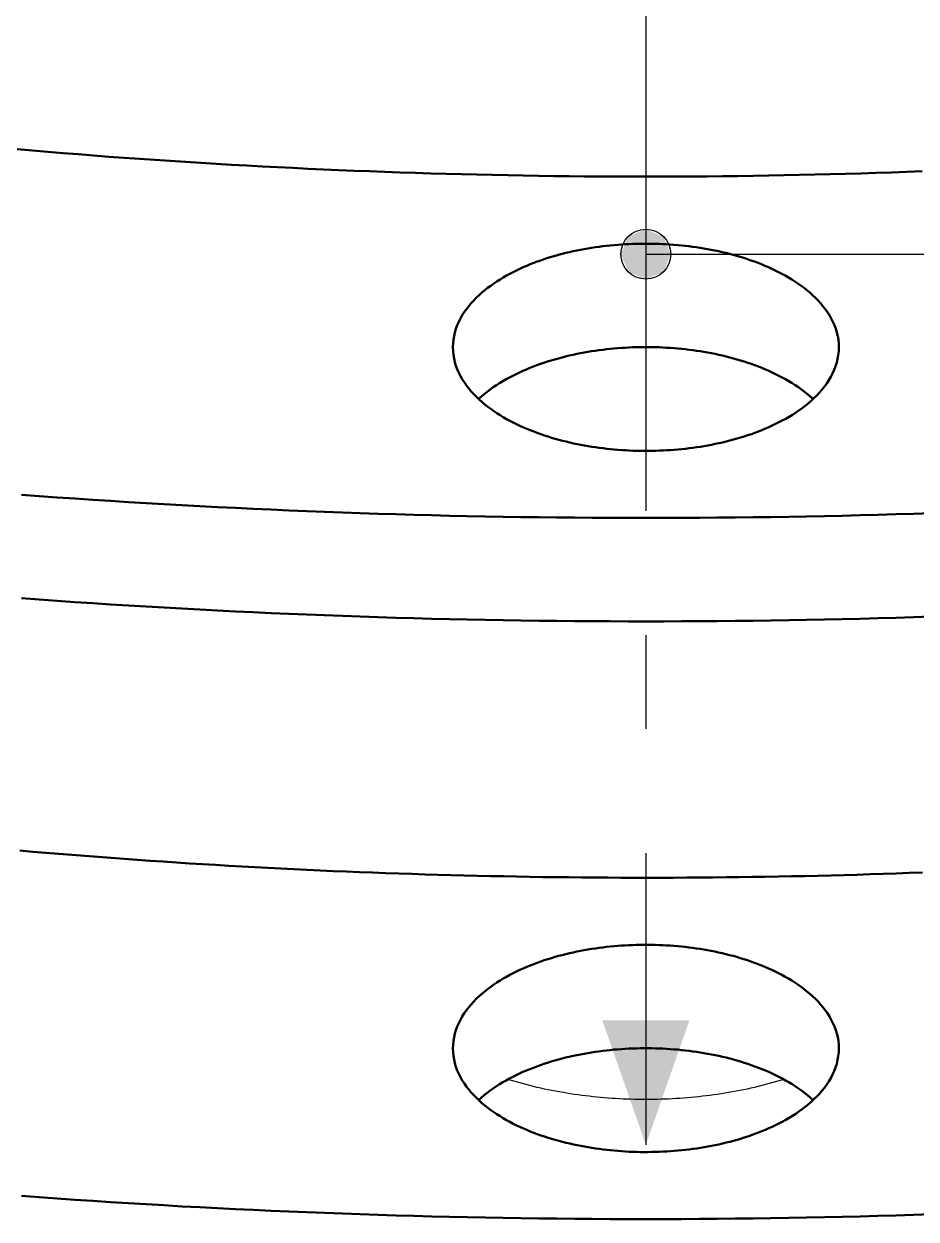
# Model space of a CAD drawing. Header units: millimetres. Extents: x 0 to 841, y 0 to 594.
# Drawn here: x 315.52 to 344.18, y 286.77 to 325.16 of the extents above; entities that cross this region are included whole.
import ezdxf

# ---------------------------------------------------------------- set-up
doc = ezdxf.new("R2010")
doc.units = ezdxf.units.MM
doc.linetypes.add('EJE', pattern=[31, 20, -4, 3, -4])
for name, color, linetype, lineweight in [('ACH', 7, 'CONTINUOUS', 13), ('COTA', 7, 'CONTINUOUS', 25), ('EJE', 7, 'EJE', 25), ('FINA', 7, 'CONTINUOUS', 25), ('VIS', 7, 'CONTINUOUS', 50)]:
    doc.layers.add(name, color=color, linetype=linetype, lineweight=lineweight)

msp = doc.modelspace()

# ---------------------------------------------------------------- hatches: boundary and pattern name
at = {"layer": 'ACH'}
h = msp.add_hatch(color=7, dxfattribs=at)
h.dxf.hatch_style = 1
h.paths.add_polyline_path([(336.3, 317.76), (336.066, 318.325), (335.5, 318.56), (334.934, 318.325), (334.7, 317.76), (334.934, 317.194), (335.5, 316.96), (336.066, 317.194)])

# ---------------------------------------------------------------- linework, layer by layer
at = {"layer": 'COTA'}
msp.add_line((335.5, 317.76), (569.498, 317.76), dxfattribs=at)
msp.add_circle((335.5, 317.76), 0.8, dxfattribs=at)
msp.add_solid([(335.5, 289.161), (336.9, 293.161), (334.1, 293.161)], dxfattribs=at)
at = {"layer": 'EJE'}
msp.add_line((335.5, 360.523), (335.5, 289.161), dxfattribs=at)
at = {"layer": 'FINA'}
for points in [[(315.306, 321.131), (315.798, 321.089), (316.289, 321.047), (316.781, 321.007), (317.272, 320.968), (317.764, 320.93), (318.256, 320.892), (318.747, 320.856), (319.239, 320.821), (319.731, 320.787), (320.223, 320.754), (320.716, 320.722), (321.208, 320.692), (321.7, 320.662), (322.192, 320.633), (322.685, 320.605), (323.177, 320.579), (323.67, 320.553), (324.162, 320.529), (324.655, 320.505), (325.147, 320.483), (325.64, 320.461), (326.133, 320.441), (326.626, 320.422), (327.118, 320.403), (327.611, 320.386), (328.104, 320.37), (328.597, 320.355), (329.09, 320.341), (329.583, 320.328), (330.076, 320.316), (330.569, 320.305), (331.062, 320.295), (331.555, 320.286), (332.048, 320.278), (332.541, 320.272), (333.035, 320.266), (333.528, 320.261), (334.021, 320.258), (334.514, 320.255), (335.007, 320.253), (335.5, 320.253), (335.994, 320.253), (336.487, 320.255), (336.98, 320.258), (337.473, 320.261), (337.966, 320.266), (338.459, 320.272), (338.952, 320.278), (339.445, 320.286), (339.939, 320.295), (340.432, 320.305), (340.925, 320.316), (341.418, 320.328), (341.911, 320.341), (342.404, 320.355), (342.897, 320.37), (343.389, 320.386), (343.882, 320.403), (344.375, 320.422)], [(315.306, 321.131), (315.798, 321.089), (316.289, 321.047), (316.781, 321.007), (317.272, 320.968), (317.764, 320.93), (318.256, 320.892), (318.747, 320.856), (319.239, 320.821), (319.731, 320.787), (320.223, 320.754), (320.716, 320.722), (321.208, 320.692), (321.7, 320.662), (322.192, 320.633), (322.685, 320.605), (323.177, 320.579), (323.67, 320.553), (324.162, 320.529), (324.655, 320.505), (325.147, 320.483), (325.64, 320.461), (326.133, 320.441), (326.626, 320.422), (327.118, 320.403), (327.611, 320.386), (328.104, 320.37), (328.597, 320.355), (329.09, 320.341), (329.583, 320.328), (330.076, 320.316), (330.569, 320.305), (331.062, 320.295), (331.555, 320.286), (332.048, 320.278), (332.541, 320.272), (333.035, 320.266), (333.528, 320.261), (334.021, 320.258), (334.514, 320.255), (335.007, 320.253), (335.5, 320.253), (335.994, 320.253), (336.487, 320.255), (336.98, 320.258), (337.473, 320.261), (337.966, 320.266), (338.459, 320.272), (338.952, 320.278), (339.445, 320.286), (339.939, 320.295), (340.432, 320.305), (340.925, 320.316), (341.418, 320.328), (341.911, 320.341), (342.404, 320.355), (342.897, 320.37), (343.389, 320.386), (343.882, 320.403), (344.375, 320.422)], [(329.302, 314.772), (329.306, 314.892), (329.318, 315.012), (329.338, 315.131), (329.366, 315.248), (329.401, 315.364), (329.442, 315.477), (329.491, 315.587), (329.545, 315.695), (329.605, 315.799), (329.669, 315.901), (329.739, 315.999), (329.812, 316.095), (329.89, 316.187), (329.971, 316.276), (330.055, 316.362), (330.143, 316.445), (330.232, 316.526), (330.325, 316.603), (330.419, 316.678), (330.516, 316.75), (330.614, 316.82), (330.714, 316.887), (330.816, 316.951), (330.919, 317.014), (331.024, 317.074), (331.129, 317.131), (331.236, 317.187), (331.344, 317.241), (331.453, 317.292), (331.563, 317.342), (331.674, 317.39), (331.785, 317.436), (331.897, 317.48), (332.01, 317.522), (332.124, 317.562), (332.238, 317.601), (332.352, 317.639), (332.467, 317.674), (332.583, 317.708), (332.699, 317.74), (332.816, 317.771), (332.932, 317.801), (333.05, 317.829), (333.167, 317.855), (333.285, 317.88), (333.403, 317.903), (333.522, 317.926), (333.641, 317.946), (333.759, 317.966), (333.879, 317.984), (333.998, 318), (334.118, 318.016), (334.237, 318.03), (334.357, 318.043), (334.477, 318.054), (334.597, 318.064), (334.717, 318.073), (334.838, 318.081), (334.958, 318.087), (335.078, 318.092), (335.199, 318.096), (335.319, 318.098), (335.44, 318.099), (335.56, 318.099), (335.681, 318.098), (335.801, 318.096), (335.922, 318.092), (336.042, 318.087), (336.162, 318.081), (336.283, 318.073), (336.403, 318.064), (336.523, 318.054), (336.643, 318.043), (336.763, 318.03), (336.882, 318.016), (337.002, 318), (337.121, 317.984), (337.241, 317.966), (337.359, 317.946), (337.478, 317.926), (337.597, 317.903), (337.715, 317.88), (337.833, 317.855), (337.95, 317.829), (338.068, 317.801), (338.184, 317.771), (338.301, 317.74), (338.417, 317.708), (338.533, 317.674), (338.648, 317.639), (338.762, 317.601), (338.876, 317.562), (338.99, 317.522), (339.103, 317.48), (339.215, 317.436), (339.326, 317.39), (339.437, 317.342), (339.547, 317.292), (339.656, 317.241), (339.764, 317.187), (339.871, 317.131), (339.976, 317.074), (340.081, 317.014), (340.184, 316.951), (340.286, 316.887), (340.386, 316.82), (340.484, 316.75), (340.581, 316.678), (340.675, 316.603), (340.768, 316.526), (340.857, 316.445), (340.945, 316.362), (341.029, 316.276), (341.11, 316.187), (341.188, 316.095), (341.261, 315.999), (341.331, 315.901), (341.395, 315.799), (341.455, 315.695), (341.509, 315.587), (341.558, 315.477), (341.599, 315.364), (341.634, 315.248), (341.662, 315.131), (341.682, 315.012), (341.694, 314.892), (341.698, 314.772)], [(339.883, 312.419), (339.776, 312.363), (339.668, 312.309), (339.559, 312.257), (339.449, 312.207), (339.339, 312.159), (339.227, 312.113), (339.115, 312.069), (339.002, 312.026), (338.888, 311.985), (338.774, 311.946), (338.66, 311.909), (338.544, 311.873), (338.429, 311.839), (338.312, 311.806), (338.196, 311.775), (338.079, 311.746), (337.962, 311.718), (337.844, 311.691), (337.726, 311.666), (337.608, 311.642), (337.489, 311.62), (337.37, 311.599), (337.251, 311.58), (337.132, 311.561), (337.012, 311.545), (336.893, 311.529), (336.773, 311.515), (336.653, 311.502), (336.533, 311.491), (336.413, 311.48), (336.292, 311.471), (336.172, 311.464), (336.051, 311.457), (335.931, 311.452), (335.81, 311.448), (335.69, 311.446), (335.569, 311.444), (335.448, 311.444), (335.328, 311.445), (335.207, 311.448), (335.087, 311.451), (334.966, 311.456), (334.845, 311.463), (334.725, 311.47), (334.605, 311.479), (334.485, 311.489), (334.364, 311.5), (334.244, 311.513), (334.125, 311.527), (334.005, 311.542), (333.885, 311.559), (333.766, 311.577), (333.647, 311.596), (333.528, 311.617), (333.41, 311.639), (333.291, 311.662), (333.173, 311.687), (333.055, 311.714), (332.938, 311.742), (332.821, 311.771), (332.704, 311.802), (332.588, 311.834), (332.472, 311.868), (332.357, 311.904), (332.242, 311.941), (332.128, 311.98), (332.014, 312.02), (331.901, 312.062), (331.789, 312.106), (331.677, 312.152), (331.567, 312.2), (331.457, 312.25), (331.348, 312.301), (331.24, 312.355), (331.133, 312.41), (331.027, 312.468), (330.922, 312.528), (330.819, 312.591), (330.717, 312.655), (330.617, 312.722), (330.518, 312.792), (330.421, 312.864), (330.327, 312.939), (330.234, 313.016), (330.144, 313.097), (330.057, 313.18), (329.972, 313.266), (329.891, 313.355), (329.814, 313.448), (329.74, 313.543), (329.67, 313.642), (329.605, 313.743), (329.545, 313.848), (329.491, 313.956), (329.443, 314.066), (329.401, 314.179), (329.366, 314.295), (329.338, 314.412), (329.318, 314.531), (329.306, 314.651), (329.302, 314.772)], [(330.129, 313.111), (330.219, 313.192), (330.311, 313.27), (330.406, 313.345), (330.502, 313.418), (330.601, 313.488), (330.701, 313.556), (330.803, 313.621), (330.906, 313.684), (331.011, 313.744), (331.117, 313.803), (331.224, 313.859), (331.332, 313.913), (331.441, 313.965), (331.551, 314.015), (331.662, 314.063), (331.774, 314.109), (331.886, 314.153), (331.999, 314.196), (332.113, 314.237), (332.227, 314.276), (332.342, 314.313), (332.458, 314.349), (332.574, 314.383), (332.69, 314.416), (332.807, 314.447), (332.924, 314.477), (333.042, 314.505), (333.16, 314.531), (333.278, 314.556), (333.397, 314.58), (333.516, 314.602), (333.635, 314.623), (333.754, 314.643), (333.873, 314.661), (333.993, 314.678), (334.113, 314.693), (334.233, 314.707), (334.353, 314.72), (334.474, 314.732), (334.594, 314.742), (334.715, 314.751), (334.835, 314.758), (334.956, 314.765), (335.077, 314.77), (335.198, 314.774), (335.319, 314.776), (335.44, 314.777), (335.56, 314.777), (335.681, 314.776), (335.802, 314.774), (335.923, 314.77), (336.044, 314.765), (336.165, 314.758), (336.285, 314.751), (336.406, 314.742), (336.526, 314.732), (336.647, 314.72), (336.767, 314.707), (336.887, 314.693), (337.007, 314.678), (337.127, 314.661), (337.246, 314.643), (337.365, 314.623), (337.484, 314.602), (337.603, 314.58), (337.722, 314.556), (337.84, 314.531), (337.958, 314.505), (338.076, 314.477), (338.193, 314.447), (338.31, 314.416), (338.426, 314.383), (338.542, 314.349), (338.658, 314.313), (338.773, 314.276), (338.887, 314.237), (339.001, 314.196), (339.114, 314.153), (339.226, 314.109), (339.338, 314.063), (339.449, 314.015), (339.559, 313.965), (339.668, 313.913), (339.776, 313.859), (339.883, 313.803), (339.989, 313.744), (340.094, 313.684), (340.197, 313.621), (340.299, 313.556), (340.399, 313.488), (340.498, 313.418), (340.594, 313.345), (340.689, 313.27), (340.781, 313.192), (340.871, 313.111)], [(341.698, 314.772), (341.694, 314.647), (341.681, 314.523), (341.659, 314.4), (341.63, 314.279), (341.593, 314.16), (341.548, 314.043), (341.497, 313.93), (341.439, 313.819), (341.375, 313.712), (341.307, 313.608), (341.233, 313.507), (341.155, 313.409), (341.073, 313.315), (340.988, 313.225), (340.899, 313.137), (340.807, 313.052), (340.712, 312.971), (340.615, 312.893), (340.516, 312.817), (340.415, 312.744), (340.312, 312.674), (340.207, 312.606), (340.1, 312.541), (339.992, 312.479), (339.883, 312.419)], [(315.448, 310.034), (316.02, 309.992), (316.592, 309.952), (317.164, 309.912), (317.737, 309.874), (318.309, 309.837), (318.881, 309.801), (319.453, 309.766), (320.026, 309.733), (320.598, 309.701), (321.171, 309.67), (321.744, 309.64), (322.316, 309.611), (322.889, 309.584), (323.462, 309.558), (324.035, 309.533), (324.608, 309.509), (325.181, 309.487), (325.754, 309.466), (326.327, 309.446), (326.9, 309.427), (327.473, 309.409), (328.047, 309.393), (328.62, 309.378), (329.193, 309.364), (329.766, 309.351), (330.34, 309.34), (330.913, 309.329), (331.486, 309.32), (332.06, 309.313), (332.633, 309.306), (333.207, 309.3), (333.78, 309.296), (334.354, 309.293), (334.927, 309.291), (335.5, 309.291), (336.074, 309.291), (336.647, 309.293), (337.221, 309.296), (337.794, 309.3), (338.368, 309.306), (338.941, 309.313), (339.514, 309.32), (340.088, 309.329), (340.661, 309.34), (341.234, 309.351), (341.808, 309.364), (342.381, 309.378), (342.954, 309.393), (343.527, 309.409), (344.101, 309.427), (344.674, 309.446)], [(315.448, 306.712), (316.02, 306.67), (316.592, 306.63), (317.164, 306.59), (317.737, 306.552), (318.309, 306.515), (318.881, 306.479), (319.453, 306.444), (320.026, 306.411), (320.598, 306.378), (321.171, 306.348), (321.744, 306.318), (322.316, 306.289), (322.889, 306.262), (323.462, 306.236), (324.035, 306.211), (324.608, 306.187), (325.181, 306.165), (325.754, 306.144), (326.327, 306.124), (326.9, 306.105), (327.473, 306.087), (328.047, 306.071), (328.62, 306.056), (329.193, 306.042), (329.766, 306.029), (330.34, 306.018), (330.913, 306.007), (331.486, 305.998), (332.06, 305.99), (332.633, 305.984), (333.207, 305.978), (333.78, 305.974), (334.354, 305.971), (334.927, 305.969), (335.5, 305.969), (336.074, 305.969), (336.647, 305.971), (337.221, 305.974), (337.794, 305.978), (338.368, 305.984), (338.941, 305.99), (339.514, 305.998), (340.088, 306.007), (340.661, 306.018), (341.234, 306.029), (341.808, 306.042), (342.381, 306.056), (342.954, 306.071), (343.527, 306.087), (344.101, 306.105), (344.674, 306.124)], [(315.39, 298.608), (315.809, 298.572), (316.228, 298.537), (316.647, 298.502), (317.066, 298.468), (317.486, 298.435), (317.905, 298.403), (318.324, 298.371), (318.744, 298.341), (319.163, 298.311), (319.583, 298.281), (320.002, 298.253), (320.422, 298.225), (320.842, 298.198), (321.261, 298.172), (321.681, 298.147), (322.101, 298.122), (322.521, 298.098), (322.941, 298.075), (323.361, 298.053), (323.781, 298.031), (324.201, 298.011), (324.621, 297.991), (325.041, 297.971), (325.461, 297.953), (325.881, 297.935), (326.301, 297.918), (326.722, 297.902), (327.142, 297.887), (327.562, 297.872), (327.982, 297.858), (328.403, 297.845), (328.823, 297.832), (329.243, 297.821), (329.664, 297.81), (330.084, 297.8), (330.505, 297.79), (330.925, 297.782), (331.346, 297.774), (331.766, 297.767), (332.187, 297.76), (332.607, 297.755), (333.028, 297.75), (333.448, 297.746), (333.869, 297.743), (334.289, 297.74), (334.71, 297.738), (335.13, 297.737), (335.551, 297.737), (335.971, 297.737), (336.392, 297.739), (336.812, 297.741), (337.233, 297.743), (337.653, 297.747), (338.074, 297.751), (338.494, 297.756), (338.915, 297.762), (339.335, 297.768), (339.756, 297.776), (340.176, 297.784), (340.597, 297.792), (341.017, 297.802), (341.438, 297.812), (341.858, 297.823), (342.278, 297.835), (342.699, 297.848), (343.119, 297.861), (343.539, 297.875), (343.96, 297.89), (344.38, 297.906)], [(329.302, 292.256), (329.306, 292.376), (329.318, 292.496), (329.338, 292.615), (329.366, 292.732), (329.401, 292.847), (329.442, 292.96), (329.491, 293.071), (329.545, 293.179), (329.605, 293.283), (329.669, 293.385), (329.739, 293.483), (329.812, 293.579), (329.89, 293.671), (329.971, 293.76), (330.055, 293.846), (330.143, 293.929), (330.232, 294.01), (330.325, 294.087), (330.419, 294.162), (330.516, 294.234), (330.614, 294.304), (330.714, 294.371), (330.816, 294.435), (330.919, 294.498), (331.024, 294.558), (331.129, 294.615), (331.236, 294.671), (331.344, 294.725), (331.453, 294.776), (331.563, 294.826), (331.674, 294.874), (331.785, 294.92), (331.897, 294.964), (332.01, 295.006), (332.124, 295.046), (332.238, 295.085), (332.352, 295.122), (332.467, 295.158), (332.583, 295.192), (332.699, 295.224), (332.816, 295.255), (332.932, 295.285), (333.05, 295.312), (333.167, 295.339), (333.285, 295.364), (333.403, 295.387), (333.522, 295.41), (333.641, 295.43), (333.759, 295.45), (333.879, 295.468), (333.998, 295.484), (334.118, 295.5), (334.237, 295.514), (334.357, 295.527), (334.477, 295.538), (334.597, 295.548), (334.717, 295.557), (334.838, 295.565), (334.958, 295.571), (335.078, 295.576), (335.199, 295.58), (335.319, 295.582), (335.44, 295.583), (335.56, 295.583), (335.681, 295.582), (335.801, 295.58), (335.922, 295.576), (336.042, 295.571), (336.162, 295.565), (336.283, 295.557), (336.403, 295.548), (336.523, 295.538), (336.643, 295.527), (336.763, 295.514), (336.882, 295.5), (337.002, 295.484), (337.121, 295.468), (337.241, 295.45), (337.359, 295.43), (337.478, 295.41), (337.597, 295.387), (337.715, 295.364), (337.833, 295.339), (337.95, 295.312), (338.068, 295.285), (338.184, 295.255), (338.301, 295.224), (338.417, 295.192), (338.533, 295.158), (338.648, 295.122), (338.762, 295.085), (338.876, 295.046), (338.99, 295.006), (339.103, 294.964), (339.215, 294.92), (339.326, 294.874), (339.437, 294.826), (339.547, 294.776), (339.656, 294.725), (339.764, 294.671), (339.871, 294.615), (339.976, 294.558), (340.081, 294.498), (340.184, 294.435), (340.286, 294.371), (340.386, 294.304), (340.484, 294.234), (340.581, 294.162), (340.675, 294.087), (340.768, 294.01), (340.857, 293.929), (340.945, 293.846), (341.029, 293.76), (341.11, 293.671), (341.188, 293.579), (341.261, 293.483), (341.331, 293.385), (341.395, 293.283), (341.455, 293.179), (341.509, 293.071), (341.558, 292.96), (341.599, 292.847), (341.634, 292.732), (341.662, 292.615), (341.682, 292.496), (341.694, 292.376), (341.698, 292.256)], [(339.883, 289.903), (339.776, 289.847), (339.668, 289.793), (339.559, 289.741), (339.449, 289.691), (339.339, 289.643), (339.227, 289.597), (339.115, 289.553), (339.002, 289.51), (338.888, 289.469), (338.774, 289.43), (338.66, 289.393), (338.544, 289.357), (338.429, 289.323), (338.312, 289.29), (338.196, 289.259), (338.079, 289.23), (337.962, 289.202), (337.844, 289.175), (337.726, 289.15), (337.608, 289.126), (337.489, 289.104), (337.37, 289.083), (337.251, 289.064), (337.132, 289.045), (337.012, 289.029), (336.893, 289.013), (336.773, 288.999), (336.653, 288.986), (336.533, 288.974), (336.413, 288.964), (336.292, 288.955), (336.172, 288.948), (336.051, 288.941), (335.931, 288.936), (335.81, 288.932), (335.69, 288.93), (335.569, 288.928), (335.448, 288.928), (335.328, 288.929), (335.207, 288.932), (335.087, 288.935), (334.966, 288.94), (334.845, 288.947), (334.725, 288.954), (334.605, 288.963), (334.485, 288.973), (334.364, 288.984), (334.244, 288.997), (334.125, 289.011), (334.005, 289.026), (333.885, 289.043), (333.766, 289.061), (333.647, 289.08), (333.528, 289.101), (333.41, 289.123), (333.291, 289.146), (333.173, 289.171), (333.055, 289.198), (332.938, 289.226), (332.821, 289.255), (332.704, 289.286), (332.588, 289.318), (332.472, 289.352), (332.357, 289.388), (332.242, 289.425), (332.128, 289.464), (332.014, 289.504), (331.901, 289.546), (331.789, 289.59), (331.677, 289.636), (331.567, 289.684), (331.457, 289.734), (331.348, 289.785), (331.24, 289.839), (331.133, 289.894), (331.027, 289.952), (330.922, 290.012), (330.819, 290.075), (330.717, 290.139), (330.617, 290.206), (330.518, 290.276), (330.421, 290.348), (330.327, 290.423), (330.234, 290.5), (330.144, 290.581), (330.057, 290.664), (329.972, 290.75), (329.891, 290.839), (329.814, 290.932), (329.74, 291.027), (329.67, 291.126), (329.605, 291.227), (329.545, 291.332), (329.491, 291.44), (329.443, 291.55), (329.401, 291.663), (329.366, 291.779), (329.338, 291.896), (329.318, 292.015), (329.306, 292.135), (329.302, 292.256)], [(330.129, 290.595), (330.219, 290.676), (330.311, 290.754), (330.406, 290.829), (330.502, 290.902), (330.601, 290.972), (330.701, 291.04), (330.803, 291.105), (330.906, 291.168), (331.011, 291.228), (331.117, 291.287), (331.224, 291.343), (331.332, 291.397), (331.441, 291.449), (331.551, 291.499), (331.662, 291.547), (331.774, 291.593), (331.886, 291.637), (331.999, 291.68), (332.113, 291.721), (332.227, 291.76), (332.342, 291.797), (332.458, 291.833), (332.574, 291.867), (332.69, 291.9), (332.807, 291.931), (332.924, 291.961), (333.042, 291.989), (333.16, 292.015), (333.278, 292.04), (333.397, 292.064), (333.516, 292.086), (333.635, 292.107), (333.754, 292.127), (333.873, 292.145), (333.993, 292.162), (334.113, 292.177), (334.233, 292.191), (334.353, 292.204), (334.474, 292.216), (334.594, 292.226), (334.715, 292.235), (334.835, 292.242), (334.956, 292.249), (335.077, 292.254), (335.198, 292.258), (335.319, 292.26), (335.44, 292.261), (335.56, 292.261), (335.681, 292.26), (335.802, 292.258), (335.923, 292.254), (336.044, 292.249), (336.165, 292.242), (336.285, 292.235), (336.406, 292.226), (336.526, 292.216), (336.647, 292.204), (336.767, 292.191), (336.887, 292.177), (337.007, 292.162), (337.127, 292.145), (337.246, 292.127), (337.365, 292.107), (337.484, 292.086), (337.603, 292.064), (337.722, 292.04), (337.84, 292.015), (337.958, 291.989), (338.076, 291.961), (338.193, 291.931), (338.31, 291.9), (338.426, 291.867), (338.542, 291.833), (338.658, 291.797), (338.773, 291.76), (338.887, 291.721), (339.001, 291.68), (339.114, 291.637), (339.226, 291.593), (339.338, 291.547), (339.449, 291.499), (339.559, 291.449), (339.668, 291.397), (339.776, 291.343), (339.883, 291.287), (339.989, 291.228), (340.094, 291.168), (340.197, 291.105), (340.299, 291.04), (340.399, 290.972), (340.498, 290.902), (340.594, 290.829), (340.689, 290.754), (340.781, 290.676), (340.871, 290.595)], [(341.698, 292.256), (341.694, 292.131), (341.681, 292.007), (341.659, 291.884), (341.63, 291.763), (341.593, 291.644), (341.548, 291.527), (341.497, 291.414), (341.439, 291.303), (341.375, 291.196), (341.307, 291.092), (341.233, 290.991), (341.155, 290.893), (341.073, 290.799), (340.988, 290.708), (340.899, 290.621), (340.807, 290.536), (340.712, 290.455), (340.615, 290.376), (340.516, 290.301), (340.415, 290.228), (340.312, 290.158), (340.207, 290.09), (340.1, 290.025), (339.992, 289.963), (339.883, 289.903)], [(339.93, 291.261), (339.814, 291.226), (339.697, 291.191), (339.581, 291.157), (339.464, 291.125), (339.346, 291.093), (339.229, 291.063), (339.111, 291.034), (338.993, 291.005), (338.874, 290.978), (338.756, 290.952), (338.637, 290.927), (338.518, 290.903), (338.398, 290.88), (338.279, 290.858), (338.159, 290.837), (338.04, 290.817), (337.92, 290.798), (337.8, 290.78), (337.679, 290.763), (337.559, 290.747), (337.438, 290.732), (337.318, 290.718), (337.197, 290.704), (337.076, 290.692), (336.955, 290.68), (336.834, 290.67), (336.713, 290.66), (336.592, 290.652), (336.471, 290.644), (336.35, 290.637), (336.228, 290.631), (336.107, 290.626), (335.986, 290.622), (335.864, 290.619), (335.743, 290.617), (335.621, 290.615), (335.5, 290.615), (335.379, 290.615), (335.257, 290.617), (335.136, 290.619), (335.014, 290.622), (334.893, 290.626), (334.772, 290.631), (334.65, 290.637), (334.529, 290.644), (334.408, 290.652), (334.287, 290.66), (334.166, 290.67), (334.045, 290.68), (333.924, 290.692), (333.803, 290.704), (333.682, 290.718), (333.562, 290.732), (333.441, 290.747), (333.321, 290.763), (333.2, 290.78), (333.08, 290.798), (332.96, 290.817), (332.841, 290.837), (332.721, 290.858), (332.602, 290.88), (332.482, 290.903), (332.363, 290.927), (332.244, 290.952), (332.126, 290.978), (332.007, 291.005), (331.889, 291.034), (331.771, 291.063), (331.654, 291.093), (331.536, 291.125), (331.419, 291.157), (331.303, 291.191), (331.186, 291.226), (331.07, 291.261)], [(315.448, 287.518), (316.02, 287.476), (316.592, 287.436), (317.164, 287.396), (317.737, 287.358), (318.309, 287.321), (318.881, 287.285), (319.453, 287.25), (320.026, 287.217), (320.598, 287.184), (321.171, 287.154), (321.744, 287.124), (322.316, 287.095), (322.889, 287.068), (323.462, 287.042), (324.035, 287.017), (324.608, 286.993), (325.181, 286.971), (325.754, 286.95), (326.327, 286.93), (326.9, 286.911), (327.473, 286.893), (328.047, 286.877), (328.62, 286.862), (329.193, 286.848), (329.766, 286.835), (330.34, 286.824), (330.913, 286.813), (331.486, 286.804), (332.06, 286.796), (332.633, 286.79), (333.207, 286.784), (333.78, 286.78), (334.354, 286.777), (334.927, 286.775), (335.5, 286.775), (336.074, 286.775), (336.647, 286.777), (337.221, 286.78), (337.794, 286.784), (338.368, 286.79), (338.941, 286.796), (339.514, 286.804), (340.088, 286.813), (340.661, 286.824), (341.234, 286.835), (341.808, 286.848), (342.381, 286.862), (342.954, 286.877), (343.527, 286.893), (344.101, 286.911), (344.674, 286.93)]]:
    msp.add_lwpolyline(points, dxfattribs=at)
at = {"layer": 'VIS'}
for points in [[(315.306, 321.131), (315.798, 321.089), (316.289, 321.047), (316.781, 321.007), (317.272, 320.968), (317.764, 320.93), (318.256, 320.892), (318.747, 320.856), (319.239, 320.821), (319.731, 320.787), (320.223, 320.754), (320.716, 320.722), (321.208, 320.692), (321.7, 320.662), (322.192, 320.633), (322.685, 320.605), (323.177, 320.579), (323.67, 320.553), (324.162, 320.529), (324.655, 320.505), (325.147, 320.483), (325.64, 320.461), (326.133, 320.441), (326.626, 320.422), (327.118, 320.403), (327.611, 320.386), (328.104, 320.37), (328.597, 320.355), (329.09, 320.341), (329.583, 320.328), (330.076, 320.316), (330.569, 320.305), (331.062, 320.295), (331.555, 320.286), (332.048, 320.278), (332.541, 320.272), (333.035, 320.266), (333.528, 320.261), (334.021, 320.258), (334.514, 320.255), (335.007, 320.253), (335.5, 320.253), (335.994, 320.253), (336.487, 320.255), (336.98, 320.258), (337.473, 320.261), (337.966, 320.266), (338.459, 320.272), (338.952, 320.278), (339.445, 320.286), (339.939, 320.295), (340.432, 320.305), (340.925, 320.316), (341.418, 320.328), (341.911, 320.341), (342.404, 320.355), (342.897, 320.37), (343.389, 320.386), (343.882, 320.403), (344.375, 320.422)], [(315.306, 321.131), (315.798, 321.089), (316.289, 321.047), (316.781, 321.007), (317.272, 320.968), (317.764, 320.93), (318.256, 320.892), (318.747, 320.856), (319.239, 320.821), (319.731, 320.787), (320.223, 320.754), (320.716, 320.722), (321.208, 320.692), (321.7, 320.662), (322.192, 320.633), (322.685, 320.605), (323.177, 320.579), (323.67, 320.553), (324.162, 320.529), (324.655, 320.505), (325.147, 320.483), (325.64, 320.461), (326.133, 320.441), (326.626, 320.422), (327.118, 320.403), (327.611, 320.386), (328.104, 320.37), (328.597, 320.355), (329.09, 320.341), (329.583, 320.328), (330.076, 320.316), (330.569, 320.305), (331.062, 320.295), (331.555, 320.286), (332.048, 320.278), (332.541, 320.272), (333.035, 320.266), (333.528, 320.261), (334.021, 320.258), (334.514, 320.255), (335.007, 320.253), (335.5, 320.253), (335.994, 320.253), (336.487, 320.255), (336.98, 320.258), (337.473, 320.261), (337.966, 320.266), (338.459, 320.272), (338.952, 320.278), (339.445, 320.286), (339.939, 320.295), (340.432, 320.305), (340.925, 320.316), (341.418, 320.328), (341.911, 320.341), (342.404, 320.355), (342.897, 320.37), (343.389, 320.386), (343.882, 320.403), (344.375, 320.422)], [(329.302, 314.772), (329.306, 314.892), (329.318, 315.012), (329.338, 315.131), (329.366, 315.248), (329.401, 315.364), (329.442, 315.477), (329.491, 315.587), (329.545, 315.695), (329.605, 315.799), (329.669, 315.901), (329.739, 315.999), (329.812, 316.095), (329.89, 316.187), (329.971, 316.276), (330.055, 316.362), (330.143, 316.445), (330.232, 316.526), (330.325, 316.603), (330.419, 316.678), (330.516, 316.75), (330.614, 316.82), (330.714, 316.887), (330.816, 316.951), (330.919, 317.014), (331.024, 317.074), (331.129, 317.131), (331.236, 317.187), (331.344, 317.241), (331.453, 317.292), (331.563, 317.342), (331.674, 317.39), (331.785, 317.436), (331.897, 317.48), (332.01, 317.522), (332.124, 317.562), (332.238, 317.601), (332.352, 317.639), (332.467, 317.674), (332.583, 317.708), (332.699, 317.74), (332.816, 317.771), (332.932, 317.801), (333.05, 317.829), (333.167, 317.855), (333.285, 317.88), (333.403, 317.903), (333.522, 317.926), (333.641, 317.946), (333.759, 317.966), (333.879, 317.984), (333.998, 318), (334.118, 318.016), (334.237, 318.03), (334.357, 318.043), (334.477, 318.054), (334.597, 318.064), (334.717, 318.073), (334.838, 318.081), (334.958, 318.087), (335.078, 318.092), (335.199, 318.096), (335.319, 318.098), (335.44, 318.099), (335.56, 318.099), (335.681, 318.098), (335.801, 318.096), (335.922, 318.092), (336.042, 318.087), (336.162, 318.081), (336.283, 318.073), (336.403, 318.064), (336.523, 318.054), (336.643, 318.043), (336.763, 318.03), (336.882, 318.016), (337.002, 318), (337.121, 317.984), (337.241, 317.966), (337.359, 317.946), (337.478, 317.926), (337.597, 317.903), (337.715, 317.88), (337.833, 317.855), (337.95, 317.829), (338.068, 317.801), (338.184, 317.771), (338.301, 317.74), (338.417, 317.708), (338.533, 317.674), (338.648, 317.639), (338.762, 317.601), (338.876, 317.562), (338.99, 317.522), (339.103, 317.48), (339.215, 317.436), (339.326, 317.39), (339.437, 317.342), (339.547, 317.292), (339.656, 317.241), (339.764, 317.187), (339.871, 317.131), (339.976, 317.074), (340.081, 317.014), (340.184, 316.951), (340.286, 316.887), (340.386, 316.82), (340.484, 316.75), (340.581, 316.678), (340.675, 316.603), (340.768, 316.526), (340.857, 316.445), (340.945, 316.362), (341.029, 316.276), (341.11, 316.187), (341.188, 316.095), (341.261, 315.999), (341.331, 315.901), (341.395, 315.799), (341.455, 315.695), (341.509, 315.587), (341.558, 315.477), (341.599, 315.364), (341.634, 315.248), (341.662, 315.131), (341.682, 315.012), (341.694, 314.892), (341.698, 314.772)], [(339.883, 312.419), (339.776, 312.363), (339.668, 312.309), (339.559, 312.257), (339.449, 312.207), (339.339, 312.159), (339.227, 312.113), (339.115, 312.069), (339.002, 312.026), (338.888, 311.985), (338.774, 311.946), (338.66, 311.909), (338.544, 311.873), (338.429, 311.839), (338.312, 311.806), (338.196, 311.775), (338.079, 311.746), (337.962, 311.718), (337.844, 311.691), (337.726, 311.666), (337.608, 311.642), (337.489, 311.62), (337.37, 311.599), (337.251, 311.58), (337.132, 311.561), (337.012, 311.545), (336.893, 311.529), (336.773, 311.515), (336.653, 311.502), (336.533, 311.491), (336.413, 311.48), (336.292, 311.471), (336.172, 311.464), (336.051, 311.457), (335.931, 311.452), (335.81, 311.448), (335.69, 311.446), (335.569, 311.444), (335.448, 311.444), (335.328, 311.445), (335.207, 311.448), (335.087, 311.451), (334.966, 311.456), (334.845, 311.463), (334.725, 311.47), (334.605, 311.479), (334.485, 311.489), (334.364, 311.5), (334.244, 311.513), (334.125, 311.527), (334.005, 311.542), (333.885, 311.559), (333.766, 311.577), (333.647, 311.596), (333.528, 311.617), (333.41, 311.639), (333.291, 311.662), (333.173, 311.687), (333.055, 311.714), (332.938, 311.742), (332.821, 311.771), (332.704, 311.802), (332.588, 311.834), (332.472, 311.868), (332.357, 311.904), (332.242, 311.941), (332.128, 311.98), (332.014, 312.02), (331.901, 312.062), (331.789, 312.106), (331.677, 312.152), (331.567, 312.2), (331.457, 312.25), (331.348, 312.301), (331.24, 312.355), (331.133, 312.41), (331.027, 312.468), (330.922, 312.528), (330.819, 312.591), (330.717, 312.655), (330.617, 312.722), (330.518, 312.792), (330.421, 312.864), (330.327, 312.939), (330.234, 313.016), (330.144, 313.097), (330.057, 313.18), (329.972, 313.266), (329.891, 313.355), (329.814, 313.448), (329.74, 313.543), (329.67, 313.642), (329.605, 313.743), (329.545, 313.848), (329.491, 313.956), (329.443, 314.066), (329.401, 314.179), (329.366, 314.295), (329.338, 314.412), (329.318, 314.531), (329.306, 314.651), (329.302, 314.772)], [(330.129, 313.111), (330.219, 313.192), (330.311, 313.27), (330.406, 313.345), (330.502, 313.418), (330.601, 313.488), (330.701, 313.556), (330.803, 313.621), (330.906, 313.684), (331.011, 313.744), (331.117, 313.803), (331.224, 313.859), (331.332, 313.913), (331.441, 313.965), (331.551, 314.015), (331.662, 314.063), (331.774, 314.109), (331.886, 314.153), (331.999, 314.196), (332.113, 314.237), (332.227, 314.276), (332.342, 314.313), (332.458, 314.349), (332.574, 314.383), (332.69, 314.416), (332.807, 314.447), (332.924, 314.477), (333.042, 314.505), (333.16, 314.531), (333.278, 314.556), (333.397, 314.58), (333.516, 314.602), (333.635, 314.623), (333.754, 314.643), (333.873, 314.661), (333.993, 314.678), (334.113, 314.693), (334.233, 314.707), (334.353, 314.72), (334.474, 314.732), (334.594, 314.742), (334.715, 314.751), (334.835, 314.758), (334.956, 314.765), (335.077, 314.77), (335.198, 314.774), (335.319, 314.776), (335.44, 314.777), (335.56, 314.777), (335.681, 314.776), (335.802, 314.774), (335.923, 314.77), (336.044, 314.765), (336.165, 314.758), (336.285, 314.751), (336.406, 314.742), (336.526, 314.732), (336.647, 314.72), (336.767, 314.707), (336.887, 314.693), (337.007, 314.678), (337.127, 314.661), (337.246, 314.643), (337.365, 314.623), (337.484, 314.602), (337.603, 314.58), (337.722, 314.556), (337.84, 314.531), (337.958, 314.505), (338.076, 314.477), (338.193, 314.447), (338.31, 314.416), (338.426, 314.383), (338.542, 314.349), (338.658, 314.313), (338.773, 314.276), (338.887, 314.237), (339.001, 314.196), (339.114, 314.153), (339.226, 314.109), (339.338, 314.063), (339.449, 314.015), (339.559, 313.965), (339.668, 313.913), (339.776, 313.859), (339.883, 313.803), (339.989, 313.744), (340.094, 313.684), (340.197, 313.621), (340.299, 313.556), (340.399, 313.488), (340.498, 313.418), (340.594, 313.345), (340.689, 313.27), (340.781, 313.192), (340.871, 313.111)], [(341.698, 314.772), (341.694, 314.647), (341.681, 314.523), (341.659, 314.4), (341.63, 314.279), (341.593, 314.16), (341.548, 314.043), (341.497, 313.93), (341.439, 313.819), (341.375, 313.712), (341.307, 313.608), (341.233, 313.507), (341.155, 313.409), (341.073, 313.315), (340.988, 313.225), (340.899, 313.137), (340.807, 313.052), (340.712, 312.971), (340.615, 312.893), (340.516, 312.817), (340.415, 312.744), (340.312, 312.674), (340.207, 312.606), (340.1, 312.541), (339.992, 312.479), (339.883, 312.419)], [(315.448, 310.034), (316.02, 309.992), (316.592, 309.952), (317.164, 309.912), (317.737, 309.874), (318.309, 309.837), (318.881, 309.801), (319.453, 309.766), (320.026, 309.733), (320.598, 309.701), (321.171, 309.67), (321.744, 309.64), (322.316, 309.611), (322.889, 309.584), (323.462, 309.558), (324.035, 309.533), (324.608, 309.509), (325.181, 309.487), (325.754, 309.466), (326.327, 309.446), (326.9, 309.427), (327.473, 309.409), (328.047, 309.393), (328.62, 309.378), (329.193, 309.364), (329.766, 309.351), (330.34, 309.34), (330.913, 309.329), (331.486, 309.32), (332.06, 309.313), (332.633, 309.306), (333.207, 309.3), (333.78, 309.296), (334.354, 309.293), (334.927, 309.291), (335.5, 309.291), (336.074, 309.291), (336.647, 309.293), (337.221, 309.296), (337.794, 309.3), (338.368, 309.306), (338.941, 309.313), (339.514, 309.32), (340.088, 309.329), (340.661, 309.34), (341.234, 309.351), (341.808, 309.364), (342.381, 309.378), (342.954, 309.393), (343.527, 309.409), (344.101, 309.427), (344.674, 309.446)], [(315.448, 306.712), (316.02, 306.67), (316.592, 306.63), (317.164, 306.59), (317.737, 306.552), (318.309, 306.515), (318.881, 306.479), (319.453, 306.444), (320.026, 306.411), (320.598, 306.378), (321.171, 306.348), (321.744, 306.318), (322.316, 306.289), (322.889, 306.262), (323.462, 306.236), (324.035, 306.211), (324.608, 306.187), (325.181, 306.165), (325.754, 306.144), (326.327, 306.124), (326.9, 306.105), (327.473, 306.087), (328.047, 306.071), (328.62, 306.056), (329.193, 306.042), (329.766, 306.029), (330.34, 306.018), (330.913, 306.007), (331.486, 305.998), (332.06, 305.99), (332.633, 305.984), (333.207, 305.978), (333.78, 305.974), (334.354, 305.971), (334.927, 305.969), (335.5, 305.969), (336.074, 305.969), (336.647, 305.971), (337.221, 305.974), (337.794, 305.978), (338.368, 305.984), (338.941, 305.99), (339.514, 305.998), (340.088, 306.007), (340.661, 306.018), (341.234, 306.029), (341.808, 306.042), (342.381, 306.056), (342.954, 306.071), (343.527, 306.087), (344.101, 306.105), (344.674, 306.124)], [(315.39, 298.608), (315.809, 298.572), (316.228, 298.537), (316.647, 298.502), (317.066, 298.468), (317.486, 298.435), (317.905, 298.403), (318.324, 298.371), (318.744, 298.341), (319.163, 298.311), (319.583, 298.281), (320.002, 298.253), (320.422, 298.225), (320.842, 298.198), (321.261, 298.172), (321.681, 298.147), (322.101, 298.122), (322.521, 298.098), (322.941, 298.075), (323.361, 298.053), (323.781, 298.031), (324.201, 298.011), (324.621, 297.991), (325.041, 297.971), (325.461, 297.953), (325.881, 297.935), (326.301, 297.918), (326.722, 297.902), (327.142, 297.887), (327.562, 297.872), (327.982, 297.858), (328.403, 297.845), (328.823, 297.832), (329.243, 297.821), (329.664, 297.81), (330.084, 297.8), (330.505, 297.79), (330.925, 297.782), (331.346, 297.774), (331.766, 297.767), (332.187, 297.76), (332.607, 297.755), (333.028, 297.75), (333.448, 297.746), (333.869, 297.743), (334.289, 297.74), (334.71, 297.738), (335.13, 297.737), (335.551, 297.737), (335.971, 297.737), (336.392, 297.739), (336.812, 297.741), (337.233, 297.743), (337.653, 297.747), (338.074, 297.751), (338.494, 297.756), (338.915, 297.762), (339.335, 297.768), (339.756, 297.776), (340.176, 297.784), (340.597, 297.792), (341.017, 297.802), (341.438, 297.812), (341.858, 297.823), (342.278, 297.835), (342.699, 297.848), (343.119, 297.861), (343.539, 297.875), (343.96, 297.89), (344.38, 297.906)], [(329.302, 292.256), (329.306, 292.376), (329.318, 292.496), (329.338, 292.615), (329.366, 292.732), (329.401, 292.847), (329.442, 292.96), (329.491, 293.071), (329.545, 293.179), (329.605, 293.283), (329.669, 293.385), (329.739, 293.483), (329.812, 293.579), (329.89, 293.671), (329.971, 293.76), (330.055, 293.846), (330.143, 293.929), (330.232, 294.01), (330.325, 294.087), (330.419, 294.162), (330.516, 294.234), (330.614, 294.304), (330.714, 294.371), (330.816, 294.435), (330.919, 294.498), (331.024, 294.558), (331.129, 294.615), (331.236, 294.671), (331.344, 294.725), (331.453, 294.776), (331.563, 294.826), (331.674, 294.874), (331.785, 294.92), (331.897, 294.964), (332.01, 295.006), (332.124, 295.046), (332.238, 295.085), (332.352, 295.122), (332.467, 295.158), (332.583, 295.192), (332.699, 295.224), (332.816, 295.255), (332.932, 295.285), (333.05, 295.312), (333.167, 295.339), (333.285, 295.364), (333.403, 295.387), (333.522, 295.41), (333.641, 295.43), (333.759, 295.45), (333.879, 295.468), (333.998, 295.484), (334.118, 295.5), (334.237, 295.514), (334.357, 295.527), (334.477, 295.538), (334.597, 295.548), (334.717, 295.557), (334.838, 295.565), (334.958, 295.571), (335.078, 295.576), (335.199, 295.58), (335.319, 295.582), (335.44, 295.583), (335.56, 295.583), (335.681, 295.582), (335.801, 295.58), (335.922, 295.576), (336.042, 295.571), (336.162, 295.565), (336.283, 295.557), (336.403, 295.548), (336.523, 295.538), (336.643, 295.527), (336.763, 295.514), (336.882, 295.5), (337.002, 295.484), (337.121, 295.468), (337.241, 295.45), (337.359, 295.43), (337.478, 295.41), (337.597, 295.387), (337.715, 295.364), (337.833, 295.339), (337.95, 295.312), (338.068, 295.285), (338.184, 295.255), (338.301, 295.224), (338.417, 295.192), (338.533, 295.158), (338.648, 295.122), (338.762, 295.085), (338.876, 295.046), (338.99, 295.006), (339.103, 294.964), (339.215, 294.92), (339.326, 294.874), (339.437, 294.826), (339.547, 294.776), (339.656, 294.725), (339.764, 294.671), (339.871, 294.615), (339.976, 294.558), (340.081, 294.498), (340.184, 294.435), (340.286, 294.371), (340.386, 294.304), (340.484, 294.234), (340.581, 294.162), (340.675, 294.087), (340.768, 294.01), (340.857, 293.929), (340.945, 293.846), (341.029, 293.76), (341.11, 293.671), (341.188, 293.579), (341.261, 293.483), (341.331, 293.385), (341.395, 293.283), (341.455, 293.179), (341.509, 293.071), (341.558, 292.96), (341.599, 292.847), (341.634, 292.732), (341.662, 292.615), (341.682, 292.496), (341.694, 292.376), (341.698, 292.256)], [(339.883, 289.903), (339.776, 289.847), (339.668, 289.793), (339.559, 289.741), (339.449, 289.691), (339.339, 289.643), (339.227, 289.597), (339.115, 289.553), (339.002, 289.51), (338.888, 289.469), (338.774, 289.43), (338.66, 289.393), (338.544, 289.357), (338.429, 289.323), (338.312, 289.29), (338.196, 289.259), (338.079, 289.23), (337.962, 289.202), (337.844, 289.175), (337.726, 289.15), (337.608, 289.126), (337.489, 289.104), (337.37, 289.083), (337.251, 289.064), (337.132, 289.045), (337.012, 289.029), (336.893, 289.013), (336.773, 288.999), (336.653, 288.986), (336.533, 288.974), (336.413, 288.964), (336.292, 288.955), (336.172, 288.948), (336.051, 288.941), (335.931, 288.936), (335.81, 288.932), (335.69, 288.93), (335.569, 288.928), (335.448, 288.928), (335.328, 288.929), (335.207, 288.932), (335.087, 288.935), (334.966, 288.94), (334.845, 288.947), (334.725, 288.954), (334.605, 288.963), (334.485, 288.973), (334.364, 288.984), (334.244, 288.997), (334.125, 289.011), (334.005, 289.026), (333.885, 289.043), (333.766, 289.061), (333.647, 289.08), (333.528, 289.101), (333.41, 289.123), (333.291, 289.146), (333.173, 289.171), (333.055, 289.198), (332.938, 289.226), (332.821, 289.255), (332.704, 289.286), (332.588, 289.318), (332.472, 289.352), (332.357, 289.388), (332.242, 289.425), (332.128, 289.464), (332.014, 289.504), (331.901, 289.546), (331.789, 289.59), (331.677, 289.636), (331.567, 289.684), (331.457, 289.734), (331.348, 289.785), (331.24, 289.839), (331.133, 289.894), (331.027, 289.952), (330.922, 290.012), (330.819, 290.075), (330.717, 290.139), (330.617, 290.206), (330.518, 290.276), (330.421, 290.348), (330.327, 290.423), (330.234, 290.5), (330.144, 290.581), (330.057, 290.664), (329.972, 290.75), (329.891, 290.839), (329.814, 290.932), (329.74, 291.027), (329.67, 291.126), (329.605, 291.227), (329.545, 291.332), (329.491, 291.44), (329.443, 291.55), (329.401, 291.663), (329.366, 291.779), (329.338, 291.896), (329.318, 292.015), (329.306, 292.135), (329.302, 292.256)], [(330.129, 290.595), (330.219, 290.676), (330.311, 290.754), (330.406, 290.829), (330.502, 290.902), (330.601, 290.972), (330.701, 291.04), (330.803, 291.105), (330.906, 291.168), (331.011, 291.228), (331.117, 291.287), (331.224, 291.343), (331.332, 291.397), (331.441, 291.449), (331.551, 291.499), (331.662, 291.547), (331.774, 291.593), (331.886, 291.637), (331.999, 291.68), (332.113, 291.721), (332.227, 291.76), (332.342, 291.797), (332.458, 291.833), (332.574, 291.867), (332.69, 291.9), (332.807, 291.931), (332.924, 291.961), (333.042, 291.989), (333.16, 292.015), (333.278, 292.04), (333.397, 292.064), (333.516, 292.086), (333.635, 292.107), (333.754, 292.127), (333.873, 292.145), (333.993, 292.162), (334.113, 292.177), (334.233, 292.191), (334.353, 292.204), (334.474, 292.216), (334.594, 292.226), (334.715, 292.235), (334.835, 292.242), (334.956, 292.249), (335.077, 292.254), (335.198, 292.258), (335.319, 292.26), (335.44, 292.261), (335.56, 292.261), (335.681, 292.26), (335.802, 292.258), (335.923, 292.254), (336.044, 292.249), (336.165, 292.242), (336.285, 292.235), (336.406, 292.226), (336.526, 292.216), (336.647, 292.204), (336.767, 292.191), (336.887, 292.177), (337.007, 292.162), (337.127, 292.145), (337.246, 292.127), (337.365, 292.107), (337.484, 292.086), (337.603, 292.064), (337.722, 292.04), (337.84, 292.015), (337.958, 291.989), (338.076, 291.961), (338.193, 291.931), (338.31, 291.9), (338.426, 291.867), (338.542, 291.833), (338.658, 291.797), (338.773, 291.76), (338.887, 291.721), (339.001, 291.68), (339.114, 291.637), (339.226, 291.593), (339.338, 291.547), (339.449, 291.499), (339.559, 291.449), (339.668, 291.397), (339.776, 291.343), (339.883, 291.287), (339.989, 291.228), (340.094, 291.168), (340.197, 291.105), (340.299, 291.04), (340.399, 290.972), (340.498, 290.902), (340.594, 290.829), (340.689, 290.754), (340.781, 290.676), (340.871, 290.595)], [(341.698, 292.256), (341.694, 292.131), (341.681, 292.007), (341.659, 291.884), (341.63, 291.763), (341.593, 291.644), (341.548, 291.527), (341.497, 291.414), (341.439, 291.303), (341.375, 291.196), (341.307, 291.092), (341.233, 290.991), (341.155, 290.893), (341.073, 290.799), (340.988, 290.708), (340.899, 290.621), (340.807, 290.536), (340.712, 290.455), (340.615, 290.376), (340.516, 290.301), (340.415, 290.228), (340.312, 290.158), (340.207, 290.09), (340.1, 290.025), (339.992, 289.963), (339.883, 289.903)], [(315.448, 287.518), (316.02, 287.476), (316.592, 287.436), (317.164, 287.396), (317.737, 287.358), (318.309, 287.321), (318.881, 287.285), (319.453, 287.25), (320.026, 287.217), (320.598, 287.184), (321.171, 287.154), (321.744, 287.124), (322.316, 287.095), (322.889, 287.068), (323.462, 287.042), (324.035, 287.017), (324.608, 286.993), (325.181, 286.971), (325.754, 286.95), (326.327, 286.93), (326.9, 286.911), (327.473, 286.893), (328.047, 286.877), (328.62, 286.862), (329.193, 286.848), (329.766, 286.835), (330.34, 286.824), (330.913, 286.813), (331.486, 286.804), (332.06, 286.796), (332.633, 286.79), (333.207, 286.784), (333.78, 286.78), (334.354, 286.777), (334.927, 286.775), (335.5, 286.775), (336.074, 286.775), (336.647, 286.777), (337.221, 286.78), (337.794, 286.784), (338.368, 286.79), (338.941, 286.796), (339.514, 286.804), (340.088, 286.813), (340.661, 286.824), (341.234, 286.835), (341.808, 286.848), (342.381, 286.862), (342.954, 286.877), (343.527, 286.893), (344.101, 286.911), (344.674, 286.93)]]:
    msp.add_lwpolyline(points, dxfattribs=at)

doc.saveas('drawing.dxf')
